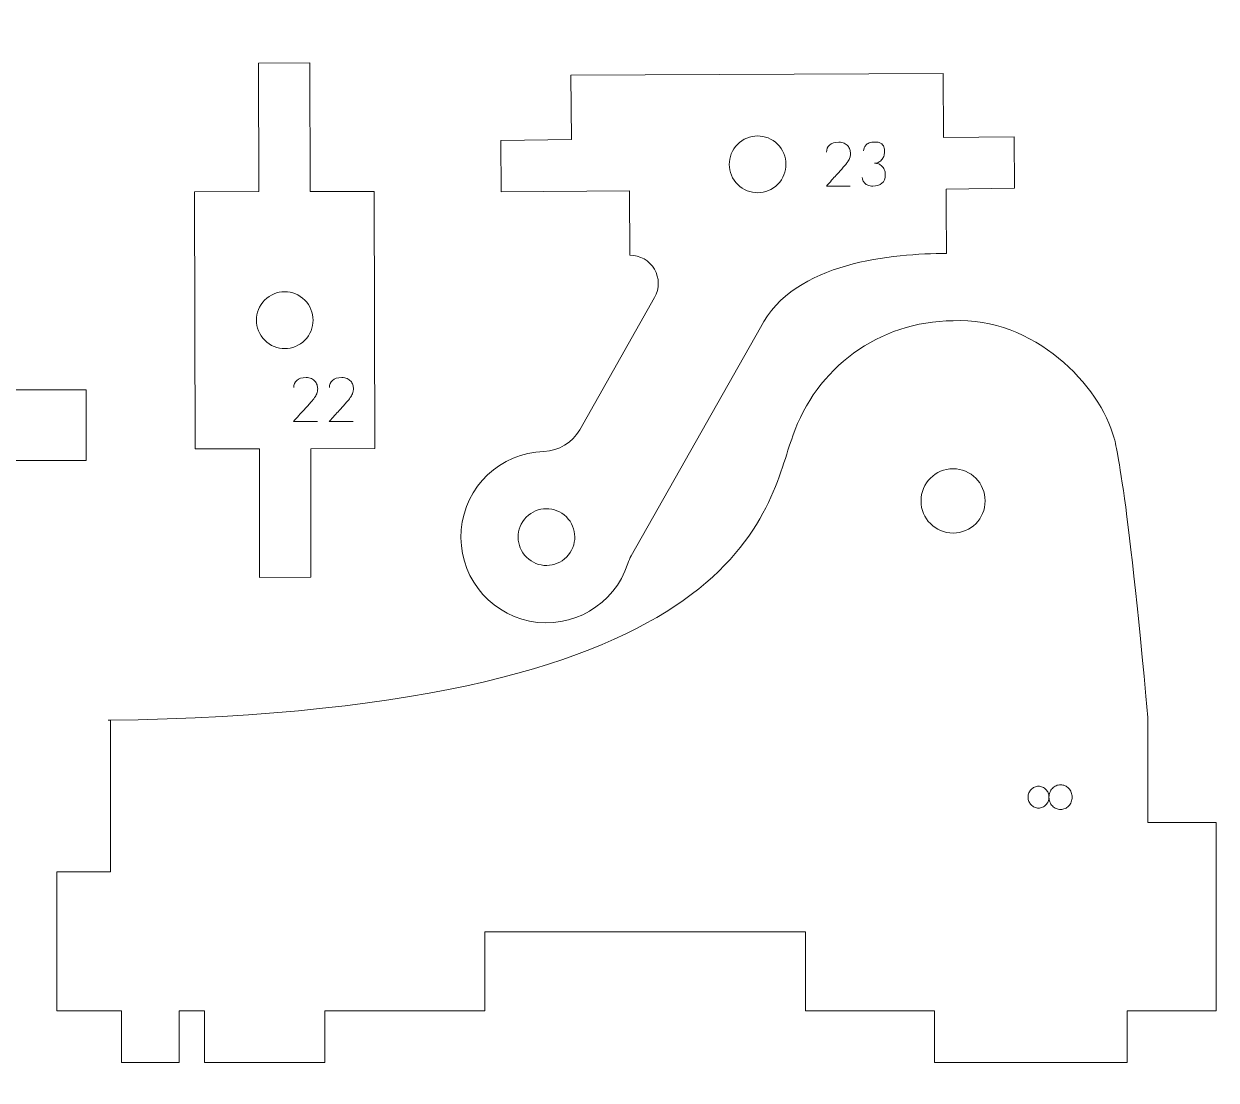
# Model space of a CAD drawing. Header units: inches. Extents: x -267 to 19, y 28 to 222.
# Drawn here: x -47.2 to 8.4, y 108.6 to 157.9 of the extents above; entities that cross this region are included whole.
import ezdxf

# ---------------------------------------------------------------- set-up
doc = ezdxf.new("R2010")
doc.units = ezdxf.units.IN
doc.header["$MEASUREMENT"] = 0
doc.layers.add('Layer 2', color=7, linetype='Continuous')

msp = doc.modelspace()

# ---------------------------------------------------------------- linework, layer by layer
at = {"layer": 'Layer 2', "color": 250, "lineweight": 18, "true_color": 0x1a1a18}
msp.add_lwpolyline([(-36.243, 138.033), (-36.23, 132.033), (-33.834, 132.038), (-33.847, 138.038), (-30.853, 138.045), (-30.88, 150.045), (-33.874, 150.039), (-33.888, 156.039), (-36.283, 156.034), (-36.27, 150.033), (-39.265, 150.027), (-39.238, 138.026), (-36.243, 138.033)], dxfattribs=at)
for points, knots in [([(-47.62, 140.783), (-47.62, 140.783), (-47.646, 140.787), (-47.646, 140.787), (-47.646, 140.787), (-47.646, 157.275), (-47.646, 157.275), (-47.646, 157.275), (-47.672, 157.275), (-47.672, 157.275), (-47.672, 157.275), (-48.969, 157.275), (-48.969, 157.275), (-48.969, 157.275), (-48.969, 160.275), (-48.969, 160.275), (-48.969, 160.275), (-61.946, 160.275), (-61.946, 160.275), (-61.946, 160.275), (-61.946, 157.275), (-61.946, 157.275), (-61.946, 157.275), (-80.913, 157.275), (-80.913, 157.275), (-80.913, 157.275), (-80.913, 160.275), (-80.913, 160.275), (-80.913, 160.275), (-85.904, 160.275), (-85.904, 160.275), (-85.904, 160.275), (-85.904, 157.275), (-85.904, 157.275), (-85.904, 157.275), (-88.898, 157.275), (-88.898, 157.275), (-88.898, 157.275), (-88.898, 160.275), (-88.898, 160.275), (-88.898, 160.275), (-93.89, 160.275), (-93.89, 160.275), (-93.89, 160.275), (-93.89, 157.275), (-93.89, 157.275), (-93.89, 157.275), (-95.187, 157.275), (-95.187, 157.275), (-95.187, 157.275), (-95.187, 133.774), (-95.187, 133.774), (-95.187, 133.774), (-85.304, 133.774), (-85.304, 133.774), (-85.304, 133.774), (-85.304, 130.774), (-85.304, 130.774), (-85.304, 130.774), (-95.187, 130.774), (-95.187, 130.774), (-95.187, 130.774), (-95.187, 111.573), (-95.187, 111.573), (-95.187, 111.573), (-93.89, 111.573), (-93.89, 111.573), (-93.89, 111.573), (-93.89, 108.573), (-93.89, 108.573), (-93.89, 108.573), (-78.916, 108.573), (-78.916, 108.573), (-78.916, 108.573), (-78.916, 111.573), (-78.916, 111.573), (-78.916, 111.573), (-58.952, 111.573), (-58.952, 111.573), (-58.952, 111.573), (-58.952, 108.573), (-58.952, 108.573), (-58.952, 108.573), (-48.969, 108.573), (-48.969, 108.573), (-48.969, 108.573), (-48.969, 111.573), (-48.969, 111.573), (-48.969, 111.573), (-47.672, 111.573), (-47.672, 111.573), (-47.672, 111.573), (-47.672, 130.774), (-47.672, 130.774), (-47.672, 130.774), (-50.137, 130.774), (-50.137, 130.774), (-50.137, 130.774), (-50.137, 133.774), (-50.137, 133.774), (-50.137, 133.774), (-47.646, 133.774), (-47.646, 133.774), (-47.646, 133.774), (-47.646, 137.487), (-47.646, 137.487), (-47.646, 137.487), (-47.62, 137.483), (-47.62, 137.483), (-47.62, 137.483), (-44.326, 137.483), (-44.326, 137.483), (-44.326, 137.483), (-44.326, 140.783), (-44.326, 140.783), (-44.326, 140.783), (-47.62, 140.783), (-47.62, 140.783)], [0, 0, 0, 0, 1, 1, 1, 2, 2, 2, 3, 3, 3, 4, 4, 4, 5, 5, 5, 6, 6, 6, 7, 7, 7, 8, 8, 8, 9, 9, 9, 10, 10, 10, 11, 11, 11, 12, 12, 12, 13, 13, 13, 14, 14, 14, 15, 15, 15, 16, 16, 16, 17, 17, 17, 18, 18, 18, 19, 19, 19, 20, 20, 20, 21, 21, 21, 22, 22, 22, 23, 23, 23, 24, 24, 24, 25, 25, 25, 26, 26, 26, 27, 27, 27, 28, 28, 28, 29, 29, 29, 30, 30, 30, 31, 31, 31, 32, 32, 32, 33, 33, 33, 34, 34, 34, 35, 35, 35, 36, 36, 36, 37, 37, 37, 38, 38, 38, 39, 39, 39, 39]), ([(-21.707, 155.464), (-21.707, 155.464), (-21.704, 155.464), (-21.704, 155.464), (-21.704, 155.464), (-21.682, 152.464), (-21.682, 152.464), (-21.682, 152.464), (-21.682, 152.462), (-21.682, 152.462), (-21.682, 152.462), (-24.976, 152.42), (-24.976, 152.42), (-24.976, 152.42), (-24.958, 150.02), (-24.958, 150.02), (-24.958, 150.02), (-18.969, 150.064), (-18.969, 150.064), (-18.969, 150.064), (-18.947, 147.064), (-18.947, 147.064), (-18.478, 147.067), (-18.042, 146.819), (-17.804, 146.414), (-17.567, 146.008), (-17.563, 145.506), (-17.795, 145.097), (-17.795, 145.097), (-21.293, 138.924), (-21.293, 138.924), (-21.636, 138.317), (-22.271, 137.934), (-22.967, 137.912), (-24.994, 137.849), (-26.652, 136.275), (-26.823, 134.251), (-26.994, 132.227), (-25.624, 130.396), (-23.636, 129.993), (-21.649, 129.59), (-19.676, 130.743), (-19.048, 132.675), (-19.006, 132.803), (-18.952, 132.926), (-18.886, 133.043), (-18.886, 133.043), (-12.853, 143.691), (-12.853, 143.691), (-11.297, 146.785), (-6.611, 147.134), (-4.174, 147.152), (-4.174, 147.152), (-4.196, 150.152), (-4.195, 150.152), (-4.195, 150.152), (-1.002, 150.196), (-1.002, 150.196), (-1.002, 150.196), (-1.019, 152.596), (-1.019, 152.596), (-1.019, 152.596), (-4.313, 152.552), (-4.313, 152.552), (-4.313, 152.552), (-4.335, 155.552), (-4.335, 155.552), (-4.335, 155.552), (-21.707, 155.464), (-21.707, 155.464)], [0, 0, 0, 0, 1, 1, 1, 2, 2, 2, 3, 3, 3, 4, 4, 4, 5, 5, 5, 6, 6, 6, 7, 7, 7, 8, 8, 8, 9, 9, 9, 10, 10, 10, 11, 11, 11, 12, 12, 12, 13, 13, 13, 14, 14, 14, 15, 15, 15, 16, 16, 16, 17, 17, 17, 18, 18, 18, 19, 19, 19, 20, 20, 20, 21, 21, 21, 22, 22, 22, 23, 23, 23, 23]), ([(-12.047, 150.378), (-11.534, 150.899), (-11.54, 151.738), (-12.061, 152.252), (-12.581, 152.765), (-13.418, 152.759), (-13.931, 152.238), (-14.444, 151.717), (-14.438, 150.877), (-13.917, 150.364), (-13.397, 149.85), (-12.559, 149.856), (-12.047, 150.378)], [0, 0, 0, 0, 1, 1, 1, 2, 2, 2, 3, 3, 3, 4, 4, 4, 4]), ([(-9.779, 150.292), (-9.61, 150.48), (-9.457, 150.65), (-9.32, 150.803), (-9.262, 150.867), (-9.204, 150.93), (-9.147, 150.995), (-9.089, 151.058), (-9.038, 151.117), (-8.992, 151.169), (-8.946, 151.222), (-8.907, 151.267), (-8.876, 151.303), (-8.845, 151.34), (-8.827, 151.363), (-8.821, 151.373), (-8.81, 151.391), (-8.795, 151.414), (-8.776, 151.439), (-8.757, 151.464), (-8.739, 151.495), (-8.721, 151.529), (-8.703, 151.564), (-8.688, 151.605), (-8.675, 151.652), (-8.662, 151.699), (-8.655, 151.754), (-8.655, 151.816), (-8.655, 151.878), (-8.665, 151.94), (-8.686, 152.002), (-8.707, 152.064), (-8.739, 152.12), (-8.782, 152.17), (-8.825, 152.22), (-8.881, 152.26), (-8.949, 152.291), (-9.018, 152.322), (-9.101, 152.338), (-9.199, 152.338), (-9.396, 152.336), (-9.541, 152.293), (-9.634, 152.208), (-9.727, 152.123), (-9.773, 152.011), (-9.773, 151.872), (-9.773, 152.011), (-9.727, 152.123), (-9.634, 152.208), (-9.541, 152.293), (-9.396, 152.336), (-9.199, 152.338), (-9.101, 152.338), (-9.018, 152.322), (-8.949, 152.291), (-8.881, 152.26), (-8.825, 152.22), (-8.782, 152.17), (-8.739, 152.12), (-8.707, 152.064), (-8.686, 152.002), (-8.665, 151.94), (-8.655, 151.878), (-8.655, 151.816), (-8.655, 151.754), (-8.662, 151.699), (-8.675, 151.652), (-8.688, 151.605), (-8.703, 151.564), (-8.721, 151.529), (-8.739, 151.495), (-8.757, 151.464), (-8.776, 151.439), (-8.795, 151.414), (-8.81, 151.391), (-8.821, 151.373), (-8.827, 151.363), (-8.845, 151.34), (-8.876, 151.303), (-8.907, 151.267), (-8.946, 151.222), (-8.992, 151.169), (-9.038, 151.117), (-9.089, 151.058), (-9.147, 150.995), (-9.204, 150.93), (-9.262, 150.867), (-9.32, 150.803), (-9.457, 150.65), (-9.61, 150.48), (-9.779, 150.292), (-9.779, 150.292), (-8.669, 150.292), (-8.669, 150.292), (-8.669, 150.292), (-9.779, 150.292), (-9.779, 150.292)], [0, 0, 0, 0, 1, 1, 1, 2, 2, 2, 3, 3, 3, 4, 4, 4, 5, 5, 5, 6, 6, 6, 7, 7, 7, 8, 8, 8, 9, 9, 9, 10, 10, 10, 11, 11, 11, 12, 12, 12, 13, 13, 13, 14, 14, 14, 15, 15, 15, 16, 16, 16, 17, 17, 17, 18, 18, 18, 19, 19, 19, 20, 20, 20, 21, 21, 21, 22, 22, 22, 23, 23, 23, 24, 24, 24, 25, 25, 25, 26, 26, 26, 27, 27, 27, 28, 28, 28, 29, 29, 29, 30, 30, 30, 31, 31, 31, 32, 32, 32, 32]), ([(-8.111, 150.69), (-8.106, 150.646), (-8.093, 150.602), (-8.073, 150.556), (-8.054, 150.51), (-8.025, 150.467), (-7.987, 150.427), (-7.95, 150.388), (-7.9, 150.355), (-7.84, 150.33), (-7.778, 150.304), (-7.703, 150.292), (-7.613, 150.292), (-7.432, 150.294), (-7.291, 150.337), (-7.187, 150.423), (-7.084, 150.508), (-7.032, 150.642), (-7.032, 150.822), (-7.032, 150.913), (-7.047, 150.992), (-7.076, 151.059), (-7.105, 151.127), (-7.144, 151.183), (-7.192, 151.227), (-7.239, 151.272), (-7.293, 151.305), (-7.352, 151.327), (-7.411, 151.35), (-7.471, 151.361), (-7.531, 151.361), (-7.471, 151.359), (-7.413, 151.372), (-7.358, 151.398), (-7.302, 151.424), (-7.253, 151.461), (-7.21, 151.51), (-7.167, 151.557), (-7.132, 151.614), (-7.106, 151.679), (-7.079, 151.744), (-7.066, 151.814), (-7.066, 151.889), (-7.066, 151.91), (-7.067, 151.936), (-7.068, 151.968), (-7.068, 152), (-7.073, 152.033), (-7.082, 152.067), (-7.09, 152.101), (-7.103, 152.135), (-7.121, 152.169), (-7.139, 152.202), (-7.164, 152.233), (-7.197, 152.26), (-7.23, 152.288), (-7.272, 152.309), (-7.324, 152.325), (-7.376, 152.341), (-7.438, 152.349), (-7.511, 152.349), (-7.624, 152.349), (-7.714, 152.335), (-7.78, 152.308), (-7.847, 152.281), (-7.899, 152.247), (-7.935, 152.207), (-7.972, 152.166), (-7.997, 152.122), (-8.011, 152.074), (-8.025, 152.026), (-8.035, 151.98), (-8.041, 151.937), (-8.035, 151.98), (-8.025, 152.026), (-8.011, 152.074), (-7.997, 152.122), (-7.972, 152.166), (-7.935, 152.207), (-7.899, 152.247), (-7.847, 152.281), (-7.78, 152.308), (-7.714, 152.335), (-7.624, 152.349), (-7.511, 152.349), (-7.438, 152.349), (-7.376, 152.341), (-7.324, 152.325), (-7.272, 152.309), (-7.23, 152.288), (-7.197, 152.26), (-7.164, 152.233), (-7.139, 152.202), (-7.121, 152.169), (-7.103, 152.135), (-7.09, 152.101), (-7.082, 152.067), (-7.073, 152.033), (-7.068, 152.001), (-7.068, 151.969), (-7.067, 151.938), (-7.066, 151.912), (-7.066, 151.889), (-7.066, 151.814), (-7.079, 151.744), (-7.106, 151.679), (-7.132, 151.614), (-7.167, 151.557), (-7.21, 151.51), (-7.253, 151.461), (-7.302, 151.424), (-7.358, 151.398), (-7.413, 151.372), (-7.471, 151.359), (-7.531, 151.361), (-7.471, 151.361), (-7.411, 151.35), (-7.352, 151.327), (-7.293, 151.305), (-7.239, 151.272), (-7.192, 151.227), (-7.144, 151.183), (-7.105, 151.127), (-7.076, 151.059), (-7.047, 150.992), (-7.032, 150.913), (-7.032, 150.822), (-7.032, 150.642), (-7.084, 150.508), (-7.187, 150.423), (-7.291, 150.337), (-7.432, 150.294), (-7.613, 150.292), (-7.703, 150.292), (-7.778, 150.304), (-7.84, 150.33), (-7.9, 150.355), (-7.95, 150.388), (-7.987, 150.427), (-8.025, 150.467), (-8.054, 150.51), (-8.073, 150.556), (-8.093, 150.602), (-8.106, 150.646), (-8.111, 150.69)], [0, 0, 0, 0, 1, 1, 1, 2, 2, 2, 3, 3, 3, 4, 4, 4, 5, 5, 5, 6, 6, 6, 7, 7, 7, 8, 8, 8, 9, 9, 9, 10, 10, 10, 11, 11, 11, 12, 12, 12, 13, 13, 13, 14, 14, 14, 15, 15, 15, 16, 16, 16, 17, 17, 17, 18, 18, 18, 19, 19, 19, 20, 20, 20, 21, 21, 21, 22, 22, 22, 23, 23, 23, 24, 24, 24, 25, 25, 25, 26, 26, 26, 27, 27, 27, 28, 28, 28, 29, 29, 29, 30, 30, 30, 31, 31, 31, 32, 32, 32, 33, 33, 33, 34, 34, 34, 35, 35, 35, 36, 36, 36, 37, 37, 37, 38, 38, 38, 39, 39, 39, 40, 40, 40, 41, 41, 41, 42, 42, 42, 43, 43, 43, 44, 44, 44, 45, 45, 45, 46, 46, 46, 47, 47, 47, 48, 48, 48, 48]), ([(-34.126, 144.975), (-34.643, 145.491), (-35.481, 145.489), (-35.996, 144.971), (-36.511, 144.452), (-36.509, 143.613), (-35.992, 143.097), (-35.474, 142.58), (-34.637, 142.582), (-34.121, 143.101), (-33.606, 143.62), (-33.608, 144.459), (-34.126, 144.975)], [0, 0, 0, 0, 1, 1, 1, 2, 2, 2, 3, 3, 3, 4, 4, 4, 4]), ([(8.411, 120.6), (8.411, 120.6), (8.211, 120.6), (8.211, 120.6), (8.211, 120.6), (5.217, 120.6), (5.217, 120.6), (5.217, 120.6), (5.217, 125.5), (5.217, 125.5), (4.273, 136.28), (3.653, 138.615), (3.644, 138.525), (3.016, 140.99), (-0.124, 144.201), (-3.867, 144.005), (-7.338, 144.005), (-10.286, 141.759), (-11.341, 138.639), (-12.576, 135.456), (-13.097, 125.773), (-43.297, 125.368), (-43.297, 125.368), (-43.198, 125.368), (-43.198, 125.368), (-43.198, 125.368), (-43.198, 118.3), (-43.198, 118.3), (-43.198, 118.3), (-45.693, 118.3), (-45.693, 118.3), (-45.693, 118.3), (-45.693, 111.8), (-45.693, 111.8), (-45.693, 111.8), (-42.677, 111.8), (-42.677, 111.8), (-42.677, 111.8), (-42.677, 109.4), (-42.677, 109.4), (-42.677, 109.4), (-39.982, 109.4), (-39.982, 109.4), (-39.982, 109.4), (-39.982, 111.8), (-39.982, 111.8), (-39.982, 111.8), (-38.805, 111.8), (-38.805, 111.8), (-38.805, 111.8), (-38.805, 109.4), (-38.805, 109.4), (-38.805, 109.4), (-33.194, 109.4), (-33.194, 109.4), (-33.194, 109.4), (-33.194, 111.8), (-33.194, 111.8), (-33.194, 111.8), (-25.741, 111.8), (-25.741, 111.8), (-25.741, 111.8), (-25.728, 111.8), (-25.728, 111.8), (-25.728, 111.8), (-25.728, 115.5), (-25.728, 115.5), (-25.728, 115.5), (-10.755, 115.5), (-10.755, 115.5), (-10.755, 115.5), (-10.755, 111.8), (-10.755, 111.8), (-10.755, 111.8), (-4.727, 111.8), (-4.727, 111.8), (-4.727, 111.8), (-4.727, 109.4), (-4.727, 109.4), (-4.727, 109.4), (4.258, 109.4), (4.258, 109.4), (4.258, 109.4), (4.258, 111.8), (4.258, 111.8), (4.258, 111.8), (8.411, 111.8), (8.411, 111.8), (8.411, 111.8), (8.411, 120.6), (8.411, 120.6)], [0, 0, 0, 0, 1, 1, 1, 2, 2, 2, 3, 3, 3, 4, 4, 4, 5, 5, 5, 6, 6, 6, 7, 7, 7, 8, 8, 8, 9, 9, 9, 10, 10, 10, 11, 11, 11, 12, 12, 12, 13, 13, 13, 14, 14, 14, 15, 15, 15, 16, 16, 16, 17, 17, 17, 18, 18, 18, 19, 19, 19, 20, 20, 20, 21, 21, 21, 22, 22, 22, 23, 23, 23, 24, 24, 24, 25, 25, 25, 26, 26, 26, 27, 27, 27, 28, 28, 28, 29, 29, 29, 30, 30, 30, 30]), ([(-34.646, 139.311), (-34.477, 139.499), (-34.324, 139.669), (-34.187, 139.822), (-34.128, 139.886), (-34.071, 139.95), (-34.013, 140.014), (-33.956, 140.078), (-33.904, 140.136), (-33.858, 140.189), (-33.812, 140.242), (-33.774, 140.286), (-33.743, 140.323), (-33.712, 140.359), (-33.694, 140.382), (-33.688, 140.392), (-33.677, 140.411), (-33.662, 140.433), (-33.643, 140.458), (-33.624, 140.484), (-33.606, 140.514), (-33.588, 140.548), (-33.57, 140.583), (-33.555, 140.624), (-33.541, 140.671), (-33.528, 140.718), (-33.522, 140.773), (-33.522, 140.835), (-33.522, 140.897), (-33.532, 140.959), (-33.553, 141.021), (-33.573, 141.083), (-33.605, 141.139), (-33.649, 141.189), (-33.692, 141.239), (-33.747, 141.28), (-33.816, 141.311), (-33.885, 141.342), (-33.968, 141.357), (-34.065, 141.357), (-34.263, 141.355), (-34.408, 141.312), (-34.501, 141.227), (-34.594, 141.143), (-34.64, 141.031), (-34.64, 140.891), (-34.64, 141.031), (-34.594, 141.143), (-34.501, 141.227), (-34.408, 141.312), (-34.263, 141.355), (-34.065, 141.357), (-33.968, 141.357), (-33.885, 141.342), (-33.816, 141.311), (-33.747, 141.28), (-33.692, 141.239), (-33.649, 141.189), (-33.605, 141.139), (-33.573, 141.083), (-33.553, 141.021), (-33.532, 140.959), (-33.522, 140.897), (-33.522, 140.835), (-33.522, 140.773), (-33.528, 140.718), (-33.541, 140.671), (-33.555, 140.624), (-33.57, 140.583), (-33.588, 140.548), (-33.606, 140.514), (-33.624, 140.484), (-33.643, 140.458), (-33.662, 140.433), (-33.677, 140.411), (-33.688, 140.392), (-33.694, 140.382), (-33.712, 140.359), (-33.743, 140.323), (-33.774, 140.286), (-33.812, 140.242), (-33.858, 140.189), (-33.904, 140.136), (-33.956, 140.078), (-34.013, 140.014), (-34.071, 139.95), (-34.128, 139.886), (-34.187, 139.822), (-34.324, 139.669), (-34.477, 139.499), (-34.646, 139.311), (-34.646, 139.311), (-33.536, 139.311), (-33.536, 139.311), (-33.536, 139.311), (-34.646, 139.311), (-34.646, 139.311)], [0, 0, 0, 0, 1, 1, 1, 2, 2, 2, 3, 3, 3, 4, 4, 4, 5, 5, 5, 6, 6, 6, 7, 7, 7, 8, 8, 8, 9, 9, 9, 10, 10, 10, 11, 11, 11, 12, 12, 12, 13, 13, 13, 14, 14, 14, 15, 15, 15, 16, 16, 16, 17, 17, 17, 18, 18, 18, 19, 19, 19, 20, 20, 20, 21, 21, 21, 22, 22, 22, 23, 23, 23, 24, 24, 24, 25, 25, 25, 26, 26, 26, 27, 27, 27, 28, 28, 28, 29, 29, 29, 30, 30, 30, 31, 31, 31, 32, 32, 32, 32]), ([(-32.978, 139.311), (-32.809, 139.499), (-32.656, 139.669), (-32.519, 139.822), (-32.461, 139.886), (-32.403, 139.95), (-32.346, 140.014), (-32.288, 140.078), (-32.237, 140.136), (-32.191, 140.189), (-32.145, 140.242), (-32.106, 140.286), (-32.075, 140.323), (-32.044, 140.359), (-32.026, 140.382), (-32.02, 140.392), (-32.009, 140.411), (-31.994, 140.433), (-31.975, 140.458), (-31.956, 140.484), (-31.938, 140.514), (-31.92, 140.548), (-31.902, 140.583), (-31.887, 140.624), (-31.874, 140.671), (-31.861, 140.718), (-31.854, 140.773), (-31.854, 140.835), (-31.854, 140.897), (-31.864, 140.959), (-31.885, 141.021), (-31.906, 141.083), (-31.938, 141.139), (-31.981, 141.189), (-32.024, 141.239), (-32.08, 141.28), (-32.148, 141.311), (-32.217, 141.342), (-32.3, 141.357), (-32.398, 141.357), (-32.595, 141.355), (-32.74, 141.312), (-32.833, 141.227), (-32.926, 141.143), (-32.972, 141.031), (-32.972, 140.891), (-32.972, 141.031), (-32.926, 141.143), (-32.833, 141.227), (-32.74, 141.312), (-32.595, 141.355), (-32.398, 141.357), (-32.3, 141.357), (-32.217, 141.342), (-32.148, 141.311), (-32.08, 141.28), (-32.024, 141.239), (-31.981, 141.189), (-31.938, 141.139), (-31.906, 141.083), (-31.885, 141.021), (-31.864, 140.959), (-31.854, 140.897), (-31.854, 140.835), (-31.854, 140.773), (-31.861, 140.718), (-31.874, 140.671), (-31.887, 140.624), (-31.902, 140.583), (-31.92, 140.548), (-31.938, 140.514), (-31.956, 140.484), (-31.975, 140.458), (-31.994, 140.433), (-32.009, 140.411), (-32.02, 140.392), (-32.026, 140.382), (-32.044, 140.359), (-32.075, 140.323), (-32.106, 140.286), (-32.145, 140.242), (-32.191, 140.189), (-32.237, 140.136), (-32.288, 140.078), (-32.346, 140.014), (-32.403, 139.95), (-32.461, 139.886), (-32.519, 139.822), (-32.656, 139.669), (-32.809, 139.499), (-32.978, 139.311), (-32.978, 139.311), (-31.868, 139.311), (-31.868, 139.311), (-31.868, 139.311), (-32.978, 139.311), (-32.978, 139.311)], [0, 0, 0, 0, 1, 1, 1, 2, 2, 2, 3, 3, 3, 4, 4, 4, 5, 5, 5, 6, 6, 6, 7, 7, 7, 8, 8, 8, 9, 9, 9, 10, 10, 10, 11, 11, 11, 12, 12, 12, 13, 13, 13, 14, 14, 14, 15, 15, 15, 16, 16, 16, 17, 17, 17, 18, 18, 18, 19, 19, 19, 20, 20, 20, 21, 21, 21, 22, 22, 22, 23, 23, 23, 24, 24, 24, 25, 25, 25, 26, 26, 26, 27, 27, 27, 28, 28, 28, 29, 29, 29, 30, 30, 30, 31, 31, 31, 32, 32, 32, 32]), ([(-2.37, 135.601), (-2.37, 136.429), (-3.04, 137.1), (-3.867, 137.1), (-4.694, 137.101), (-5.364, 136.429), (-5.364, 135.601), (-5.364, 134.772), (-4.694, 134.101), (-3.867, 134.1), (-3.04, 134.1), (-2.37, 134.772), (-2.37, 135.601)], [0, 0, 0, 0, 1, 1, 1, 2, 2, 2, 3, 3, 3, 4, 4, 4, 4]), ([(-21.902, 132.984), (-21.39, 133.505), (-21.396, 134.344), (-21.916, 134.857), (-22.436, 135.371), (-23.273, 135.365), (-23.786, 134.844), (-24.299, 134.323), (-24.293, 133.484), (-23.773, 132.97), (-23.252, 132.456), (-22.415, 132.463), (-21.902, 132.984)], [0, 0, 0, 0, 1, 1, 1, 2, 2, 2, 3, 3, 3, 4, 4, 4, 4]), ([(0.607, 121.777), (0.607, 121.708), (0.595, 121.642), (0.569, 121.579), (0.544, 121.517), (0.509, 121.463), (0.465, 121.417), (0.421, 121.371), (0.37, 121.335), (0.311, 121.307), (0.253, 121.28), (0.19, 121.266), (0.123, 121.266), (0.055, 121.266), (-0.008, 121.28), (-0.067, 121.307), (-0.127, 121.335), (-0.178, 121.371), (-0.222, 121.417), (-0.267, 121.463), (-0.301, 121.517), (-0.327, 121.579), (-0.352, 121.642), (-0.365, 121.708), (-0.365, 121.777), (-0.365, 121.847), (-0.352, 121.913), (-0.327, 121.975), (-0.301, 122.037), (-0.267, 122.091), (-0.222, 122.137), (-0.178, 122.183), (-0.127, 122.22), (-0.067, 122.247), (-0.008, 122.274), (0.055, 122.288), (0.123, 122.288), (0.19, 122.288), (0.253, 122.274), (0.311, 122.247), (0.37, 122.22), (0.421, 122.183), (0.465, 122.137), (0.509, 122.091), (0.544, 122.037), (0.569, 121.975), (0.595, 121.913), (0.607, 121.847), (0.607, 121.777)], [0, 0, 0, 0, 1, 1, 1, 2, 2, 2, 3, 3, 3, 4, 4, 4, 5, 5, 5, 6, 6, 6, 7, 7, 7, 8, 8, 8, 9, 9, 9, 10, 10, 10, 11, 11, 11, 12, 12, 12, 13, 13, 13, 14, 14, 14, 15, 15, 15, 16, 16, 16, 16]), ([(0.607, 121.777), (0.607, 121.708), (0.595, 121.642), (0.569, 121.579), (0.544, 121.517), (0.509, 121.463), (0.465, 121.417), (0.421, 121.371), (0.37, 121.335), (0.311, 121.307), (0.253, 121.28), (0.19, 121.266), (0.123, 121.266), (0.055, 121.266), (-0.008, 121.28), (-0.067, 121.307), (-0.127, 121.335), (-0.178, 121.371), (-0.222, 121.417), (-0.267, 121.463), (-0.301, 121.517), (-0.327, 121.579), (-0.352, 121.642), (-0.365, 121.708), (-0.365, 121.777), (-0.365, 121.847), (-0.352, 121.913), (-0.327, 121.975), (-0.301, 122.037), (-0.267, 122.091), (-0.222, 122.137), (-0.178, 122.183), (-0.127, 122.22), (-0.067, 122.247), (-0.008, 122.274), (0.055, 122.288), (0.123, 122.288), (0.19, 122.288), (0.253, 122.274), (0.311, 122.247), (0.37, 122.22), (0.421, 122.183), (0.465, 122.137), (0.509, 122.091), (0.544, 122.037), (0.569, 121.975), (0.595, 121.913), (0.607, 121.847), (0.607, 121.777)], [0, 0, 0, 0, 1, 1, 1, 2, 2, 2, 3, 3, 3, 4, 4, 4, 5, 5, 5, 6, 6, 6, 7, 7, 7, 8, 8, 8, 9, 9, 9, 10, 10, 10, 11, 11, 11, 12, 12, 12, 13, 13, 13, 14, 14, 14, 15, 15, 15, 16, 16, 16, 16]), ([(1.689, 121.777), (1.689, 121.698), (1.675, 121.624), (1.647, 121.554), (1.619, 121.485), (1.58, 121.423), (1.53, 121.371), (1.48, 121.318), (1.422, 121.277), (1.357, 121.247), (1.291, 121.216), (1.221, 121.201), (1.148, 121.201), (1.075, 121.201), (1.005, 121.216), (0.94, 121.247), (0.874, 121.277), (0.817, 121.318), (0.768, 121.371), (0.719, 121.423), (0.68, 121.485), (0.651, 121.554), (0.622, 121.624), (0.607, 121.698), (0.607, 121.777), (0.607, 121.856), (0.622, 121.931), (0.651, 122.001), (0.68, 122.072), (0.719, 122.134), (0.768, 122.186), (0.817, 122.239), (0.874, 122.28), (0.94, 122.311), (1.005, 122.341), (1.075, 122.356), (1.148, 122.356), (1.221, 122.356), (1.291, 122.341), (1.357, 122.311), (1.422, 122.28), (1.48, 122.239), (1.53, 122.186), (1.58, 122.134), (1.619, 122.072), (1.647, 122.001), (1.675, 121.931), (1.689, 121.856), (1.689, 121.777)], [0, 0, 0, 0, 1, 1, 1, 2, 2, 2, 3, 3, 3, 4, 4, 4, 5, 5, 5, 6, 6, 6, 7, 7, 7, 8, 8, 8, 9, 9, 9, 10, 10, 10, 11, 11, 11, 12, 12, 12, 13, 13, 13, 14, 14, 14, 15, 15, 15, 16, 16, 16, 16]), ([(1.689, 121.777), (1.689, 121.698), (1.675, 121.624), (1.647, 121.554), (1.619, 121.485), (1.58, 121.423), (1.53, 121.371), (1.48, 121.318), (1.422, 121.277), (1.357, 121.247), (1.291, 121.216), (1.221, 121.201), (1.148, 121.201), (1.075, 121.201), (1.005, 121.216), (0.94, 121.247), (0.874, 121.277), (0.817, 121.318), (0.768, 121.371), (0.719, 121.423), (0.68, 121.485), (0.651, 121.554), (0.622, 121.624), (0.607, 121.698), (0.607, 121.777), (0.607, 121.856), (0.622, 121.931), (0.651, 122.001), (0.68, 122.072), (0.719, 122.134), (0.768, 122.186), (0.817, 122.239), (0.874, 122.28), (0.94, 122.311), (1.005, 122.341), (1.075, 122.356), (1.148, 122.356), (1.221, 122.356), (1.291, 122.341), (1.357, 122.311), (1.422, 122.28), (1.48, 122.239), (1.53, 122.186), (1.58, 122.134), (1.619, 122.072), (1.647, 122.001), (1.675, 121.931), (1.689, 121.856), (1.689, 121.777)], [0, 0, 0, 0, 1, 1, 1, 2, 2, 2, 3, 3, 3, 4, 4, 4, 5, 5, 5, 6, 6, 6, 7, 7, 7, 8, 8, 8, 9, 9, 9, 10, 10, 10, 11, 11, 11, 12, 12, 12, 13, 13, 13, 14, 14, 14, 15, 15, 15, 16, 16, 16, 16])]:
    msp.add_open_spline(points, degree=3, knots=knots, dxfattribs=at)

doc.saveas('drawing.dxf')
